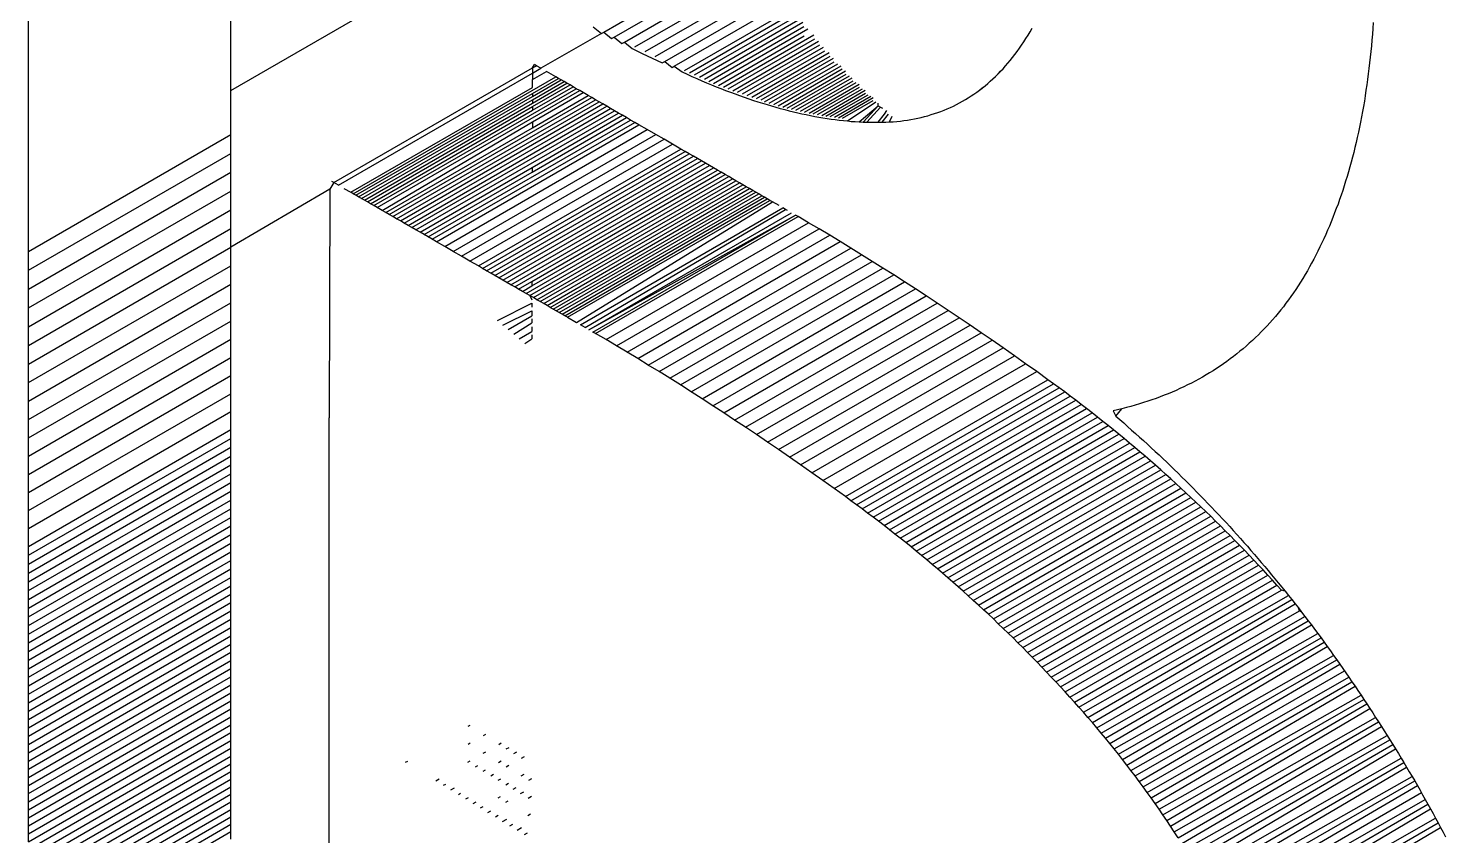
# Model space of a CAD drawing. Header units: millimetres. Extents: x 153 to 4750, y 92 to 3343.
# Drawn here: x 3977.22 to 3992.07, y 2421.81 to 2430.26 of the extents above; entities that cross this region are included whole.
import ezdxf

# ---------------------------------------------------------------- set-up
doc = ezdxf.new("R2010")
doc.units = ezdxf.units.MM

msp = doc.modelspace()

# ---------------------------------------------------------------- linework, layer by layer
for p, q in [((3979.346, 2429.612), (3979.346, 2431.719)), ((3983.25, 2430.223), (3984.775, 2431.104)), ((3979.346, 2429.612), (3981.751, 2431)), ((3983.358, 2430.17), (3984.749, 2430.973)), ((3983.466, 2430.118), (3984.848, 2430.916)), ((3983.575, 2430.068), (3984.947, 2430.859)), ((3983.683, 2430.018), (3984.982, 2430.768)), ((3983.789, 2429.968), (3984.996, 2430.665)), ((3983.889, 2429.916), (3985.129, 2430.632)), ((3977.225, 2427.926), (3977.225, 2430.494)), ((3983.989, 2429.865), (3985.147, 2430.534)), ((3984.095, 2429.819), (3985.218, 2430.467)), ((3984.147, 2429.796), (3985.264, 2430.441)), ((3984.201, 2429.774), (3985.274, 2430.394)), ((3984.253, 2429.752), (3985.284, 2430.347)), ((3984.306, 2429.731), (3985.335, 2430.326)), ((3991.308, 2430.322), (3991.303, 2430.261)), ((3983.225, 2430.209), (3982.592, 2429.845)), ((3983.141, 2430.277), (3983.225, 2430.209)), ((3983.225, 2430.209), (3983.25, 2430.223)), ((3983.25, 2430.223), (3983.333, 2430.155)), ((3983.333, 2430.155), (3983.358, 2430.17)), ((3983.358, 2430.17), (3983.44, 2430.103)), ((3984.349, 2429.706), (3985.345, 2430.28)), ((3984.401, 2429.685), (3985.388, 2430.256)), ((3984.451, 2429.665), (3985.349, 2430.184)), ((3984.503, 2429.647), (3985.451, 2430.194)), ((3984.553, 2429.628), (3985.459, 2430.151)), ((3987.649, 2430.12), (3987.671, 2430.155)), ((3987.671, 2430.155), (3987.693, 2430.19)), ((3987.693, 2430.19), (3987.715, 2430.227)), ((3987.715, 2430.227), (3987.736, 2430.265)), ((3991.299, 2430.2), (3991.294, 2430.139)), ((3991.303, 2430.261), (3991.299, 2430.2)), ((3983.44, 2430.103), (3983.466, 2430.118)), ((3983.466, 2430.118), (3983.546, 2430.051)), ((3983.546, 2430.051), (3983.652, 2430)), ((3983.652, 2430), (3983.758, 2429.95)), ((3984.603, 2429.609), (3985.5, 2430.128)), ((3984.652, 2429.592), (3985.514, 2430.089)), ((3984.703, 2429.575), (3985.553, 2430.066)), ((3984.752, 2429.558), (3985.566, 2430.028)), ((3984.801, 2429.542), (3985.609, 2430.009)), ((3987.556, 2429.988), (3987.58, 2430.02)), ((3987.58, 2430.02), (3987.603, 2430.053)), ((3987.603, 2430.053), (3987.626, 2430.086)), ((3987.626, 2430.086), (3987.649, 2430.12)), ((3991.283, 2430.019), (3991.277, 2429.96)), ((3991.288, 2430.079), (3991.283, 2430.019)), ((3991.294, 2430.139), (3991.288, 2430.079)), ((3980.425, 2428.646), (3982.505, 2429.847)), ((3982.505, 2429.847), (3982.524, 2429.884)), ((3982.505, 2429.847), (3982.546, 2429.871)), ((3982.505, 2429.847), (3982.505, 2429.794)), ((3982.546, 2429.871), (3982.524, 2429.884)), ((3982.592, 2429.845), (3982.546, 2429.871)), ((3983.758, 2429.95), (3983.863, 2429.901)), ((3983.863, 2429.901), (3983.889, 2429.916)), ((3983.889, 2429.916), (3983.967, 2429.852)), ((3983.967, 2429.852), (3983.989, 2429.865)), ((3983.989, 2429.865), (3984.071, 2429.805)), ((3984.85, 2429.527), (3985.62, 2429.971)), ((3984.899, 2429.512), (3985.657, 2429.95)), ((3984.935, 2429.491), (3985.664, 2429.912)), ((3984.983, 2429.477), (3985.7, 2429.891)), ((3985.03, 2429.463), (3985.736, 2429.87)), ((3987.431, 2429.839), (3987.457, 2429.868)), ((3987.457, 2429.868), (3987.482, 2429.897)), ((3987.482, 2429.897), (3987.507, 2429.927)), ((3987.507, 2429.927), (3987.532, 2429.957)), ((3987.532, 2429.957), (3987.556, 2429.988)), ((3991.27, 2429.901), (3991.263, 2429.843)), ((3991.277, 2429.96), (3991.27, 2429.901)), ((3980.471, 2428.62), (3982.505, 2429.794)), ((3980.627, 2428.53), (3982.749, 2429.754)), ((3982.504, 2429.581), (3982.776, 2429.738)), ((3982.504, 2429.644), (3982.505, 2429.726)), ((3982.504, 2429.548), (3982.805, 2429.722)), ((3982.504, 2429.514), (3982.834, 2429.705)), ((3982.505, 2429.794), (3982.592, 2429.845)), ((3982.505, 2429.726), (3982.651, 2429.811)), ((3982.505, 2429.794), (3982.505, 2429.726)), ((3982.749, 2429.754), (3982.651, 2429.811)), ((3982.776, 2429.738), (3982.749, 2429.754)), ((3982.805, 2429.722), (3982.776, 2429.738)), ((3982.834, 2429.705), (3982.805, 2429.722)), ((3982.865, 2429.687), (3982.834, 2429.705)), ((3984.071, 2429.805), (3984.122, 2429.782)), ((3984.122, 2429.782), (3984.174, 2429.759)), ((3984.174, 2429.759), (3984.225, 2429.736)), ((3984.225, 2429.736), (3984.276, 2429.714)), ((3984.276, 2429.714), (3984.327, 2429.693)), ((3985.077, 2429.45), (3985.748, 2429.838)), ((3985.124, 2429.438), (3985.783, 2429.818)), ((3985.17, 2429.426), (3985.788, 2429.782)), ((3985.217, 2429.415), (3985.824, 2429.765)), ((3985.263, 2429.404), (3985.853, 2429.744)), ((3985.309, 2429.394), (3985.863, 2429.713)), ((3987.271, 2429.684), (3987.298, 2429.708)), ((3987.298, 2429.708), (3987.326, 2429.733)), ((3987.326, 2429.733), (3987.352, 2429.759)), ((3987.352, 2429.759), (3987.379, 2429.785)), ((3987.379, 2429.785), (3987.431, 2429.839)), ((3987.379, 2429.785), (3987.405, 2429.812)), ((3987.405, 2429.812), (3987.431, 2429.839)), ((3991.249, 2429.727), (3991.241, 2429.67)), ((3991.256, 2429.785), (3991.249, 2429.727)), ((3991.263, 2429.843), (3991.256, 2429.785)), ((3979.346, 2429.151), (3979.346, 2429.612)), ((3980.601, 2428.545), (3982.504, 2429.644)), ((3980.655, 2428.514), (3982.504, 2429.581)), ((3980.842, 2428.406), (3982.963, 2429.63)), ((3980.877, 2428.386), (3982.998, 2429.61)), ((3982.503, 2429.404), (3982.93, 2429.65)), ((3982.503, 2429.284), (3983.033, 2429.59)), ((3982.503, 2429.221), (3983.088, 2429.558)), ((3982.504, 2429.479), (3982.865, 2429.687)), ((3982.504, 2429.442), (3982.897, 2429.669)), ((3982.504, 2429.581), (3982.504, 2429.548)), ((3982.897, 2429.669), (3982.865, 2429.687)), ((3982.93, 2429.65), (3982.897, 2429.669)), ((3982.963, 2429.63), (3982.93, 2429.65)), ((3982.998, 2429.61), (3982.963, 2429.63)), ((3983.033, 2429.59), (3982.998, 2429.61)), ((3983.088, 2429.558), (3983.033, 2429.59)), ((3983.125, 2429.537), (3983.088, 2429.558)), ((3984.327, 2429.693), (3984.377, 2429.672)), ((3984.377, 2429.672), (3984.427, 2429.651)), ((3984.427, 2429.651), (3984.477, 2429.632)), ((3984.477, 2429.632), (3984.526, 2429.612)), ((3984.526, 2429.612), (3984.576, 2429.594)), ((3984.576, 2429.594), (3984.625, 2429.575)), ((3984.625, 2429.575), (3984.673, 2429.558)), ((3984.673, 2429.558), (3984.722, 2429.541)), ((3985.354, 2429.384), (3985.894, 2429.695)), ((3985.4, 2429.375), (3985.925, 2429.678)), ((3985.444, 2429.366), (3985.93, 2429.646)), ((3985.489, 2429.358), (3985.959, 2429.629)), ((3985.533, 2429.35), (3985.988, 2429.613)), ((3985.577, 2429.343), (3985.992, 2429.583)), ((3985.621, 2429.337), (3986.02, 2429.567)), ((3985.665, 2429.331), (3986.046, 2429.551)), ((3987.067, 2429.534), (3987.097, 2429.554)), ((3987.097, 2429.554), (3987.127, 2429.574)), ((3987.127, 2429.574), (3987.157, 2429.594)), ((3987.157, 2429.594), (3987.186, 2429.616)), ((3987.186, 2429.616), (3987.243, 2429.66)), ((3987.186, 2429.616), (3987.214, 2429.638)), ((3987.214, 2429.638), (3987.243, 2429.66)), ((3987.243, 2429.66), (3987.271, 2429.684)), ((3991.224, 2429.556), (3991.215, 2429.5)), ((3991.232, 2429.613), (3991.224, 2429.556)), ((3991.241, 2429.67), (3991.232, 2429.613)), ((3980.683, 2428.497), (3982.504, 2429.548)), ((3980.713, 2428.48), (3982.504, 2429.514)), ((3980.744, 2428.462), (3982.504, 2429.479)), ((3980.776, 2428.444), (3982.504, 2429.442)), ((3980.808, 2428.425), (3982.503, 2429.404)), ((3981.004, 2428.312), (3983.125, 2429.537)), ((3981.042, 2428.29), (3983.164, 2429.515)), ((3981.081, 2428.268), (3983.202, 2429.492)), ((3981.121, 2428.245), (3983.242, 2429.47)), ((3981.161, 2428.222), (3983.282, 2429.446)), ((3981.201, 2428.198), (3983.322, 2429.423)), ((3982.504, 2429.442), (3982.503, 2429.404)), ((3982.504, 2429.514), (3982.504, 2429.479)), ((3983.164, 2429.515), (3983.125, 2429.537)), ((3983.202, 2429.492), (3983.164, 2429.515)), ((3983.242, 2429.47), (3983.202, 2429.492)), ((3983.282, 2429.446), (3983.242, 2429.47)), ((3983.322, 2429.423), (3983.282, 2429.446)), ((3983.364, 2429.399), (3983.322, 2429.423)), ((3984.722, 2429.541), (3984.77, 2429.524)), ((3984.77, 2429.524), (3984.818, 2429.508)), ((3984.818, 2429.508), (3984.865, 2429.493)), ((3984.865, 2429.493), (3984.913, 2429.478)), ((3984.913, 2429.478), (3984.96, 2429.463)), ((3984.96, 2429.463), (3985.006, 2429.449)), ((3985.006, 2429.449), (3985.053, 2429.436)), ((3985.053, 2429.436), (3985.099, 2429.423)), ((3985.099, 2429.423), (3985.145, 2429.411)), ((3985.145, 2429.411), (3985.191, 2429.399)), ((3985.708, 2429.326), (3986.073, 2429.536)), ((3985.751, 2429.321), (3986.073, 2429.507)), ((3985.801, 2429.292), (3986.099, 2429.492)), ((3985.924, 2429.283), (3986.125, 2429.452)), ((3985.965, 2429.281), (3986.125, 2429.452)), ((3986.005, 2429.279), (3986.147, 2429.438)), ((3986.125, 2429.452), (3986.123, 2429.478)), ((3986.125, 2429.452), (3986.147, 2429.438)), ((3986.147, 2429.438), (3986.17, 2429.425)), ((3986.781, 2429.392), (3986.814, 2429.405)), ((3986.814, 2429.405), (3986.847, 2429.419)), ((3986.847, 2429.419), (3986.88, 2429.433)), ((3986.88, 2429.433), (3986.912, 2429.448)), ((3986.912, 2429.448), (3986.944, 2429.464)), ((3986.944, 2429.464), (3986.975, 2429.481)), ((3986.975, 2429.481), (3987.006, 2429.498)), ((3987.006, 2429.498), (3987.037, 2429.516)), ((3987.037, 2429.516), (3987.067, 2429.534)), ((3991.205, 2429.445), (3991.195, 2429.39)), ((3991.215, 2429.5), (3991.205, 2429.445)), ((3980.93, 2428.355), (3982.503, 2429.284)), ((3981.242, 2428.175), (3983.364, 2429.399)), ((3981.284, 2428.151), (3983.405, 2429.375)), ((3981.411, 2428.077), (3983.532, 2429.302)), ((3981.454, 2428.052), (3983.576, 2429.277)), ((3982.501, 2428.756), (3983.49, 2429.327)), ((3982.502, 2428.805), (3983.447, 2429.351)), ((3982.503, 2429.284), (3982.503, 2429.221)), ((3983.405, 2429.375), (3983.364, 2429.399)), ((3983.447, 2429.351), (3983.405, 2429.375)), ((3983.49, 2429.327), (3983.447, 2429.351)), ((3983.532, 2429.302), (3983.49, 2429.327)), ((3983.576, 2429.277), (3983.532, 2429.302)), ((3983.619, 2429.252), (3983.576, 2429.277)), ((3985.191, 2429.399), (3985.236, 2429.388)), ((3985.236, 2429.388), (3985.281, 2429.377)), ((3985.281, 2429.377), (3985.326, 2429.367)), ((3985.326, 2429.367), (3985.37, 2429.358)), ((3985.37, 2429.358), (3985.415, 2429.349)), ((3985.415, 2429.349), (3985.459, 2429.34)), ((3985.459, 2429.34), (3985.502, 2429.332)), ((3985.502, 2429.332), (3985.546, 2429.325)), ((3985.546, 2429.325), (3985.589, 2429.318)), ((3985.589, 2429.318), (3985.632, 2429.312)), ((3985.632, 2429.312), (3985.674, 2429.306)), ((3985.674, 2429.306), (3985.717, 2429.301)), ((3985.717, 2429.301), (3985.759, 2429.296)), ((3985.759, 2429.296), (3985.801, 2429.292)), ((3985.801, 2429.292), (3985.842, 2429.288)), ((3985.842, 2429.288), (3985.883, 2429.285)), ((3985.883, 2429.285), (3985.924, 2429.283)), ((3985.924, 2429.283), (3985.965, 2429.281)), ((3985.965, 2429.281), (3986.005, 2429.279)), ((3986.005, 2429.279), (3986.045, 2429.278)), ((3986.045, 2429.278), (3986.085, 2429.278)), ((3986.085, 2429.278), (3986.125, 2429.278)), ((3986.125, 2429.278), (3986.19, 2429.362)), ((3986.125, 2429.278), (3986.164, 2429.279)), ((3986.164, 2429.279), (3986.232, 2429.363)), ((3986.164, 2429.279), (3986.203, 2429.28)), ((3986.19, 2429.362), (3986.213, 2429.4)), ((3986.203, 2429.28), (3986.242, 2429.282)), ((3986.242, 2429.282), (3986.271, 2429.341)), ((3986.242, 2429.282), (3986.28, 2429.284)), ((3986.28, 2429.284), (3986.318, 2429.288)), ((3986.318, 2429.288), (3986.356, 2429.291)), ((3986.356, 2429.291), (3986.393, 2429.296)), ((3986.393, 2429.296), (3986.43, 2429.301)), ((3986.43, 2429.301), (3986.467, 2429.307)), ((3986.467, 2429.307), (3986.503, 2429.314)), ((3986.503, 2429.314), (3986.539, 2429.321)), ((3986.539, 2429.321), (3986.575, 2429.329)), ((3986.575, 2429.329), (3986.61, 2429.338)), ((3986.61, 2429.338), (3986.645, 2429.347)), ((3986.645, 2429.347), (3986.68, 2429.358)), ((3986.68, 2429.358), (3986.714, 2429.369)), ((3986.714, 2429.369), (3986.748, 2429.38)), ((3986.748, 2429.38), (3986.781, 2429.392)), ((3991.175, 2429.281), (3991.164, 2429.227)), ((3991.185, 2429.335), (3991.175, 2429.281)), ((3991.195, 2429.39), (3991.185, 2429.335)), ((3977.225, 2427.926), (3979.346, 2429.151)), ((3979.346, 2428.952), (3979.346, 2429.151)), ((3980.967, 2428.334), (3982.503, 2429.221)), ((3981.498, 2428.027), (3983.619, 2429.252)), ((3981.585, 2427.977), (3983.706, 2429.201)), ((3981.673, 2427.926), (3983.794, 2429.151)), ((3983.706, 2429.201), (3983.619, 2429.252)), ((3983.794, 2429.151), (3983.706, 2429.201)), ((3983.882, 2429.1), (3983.794, 2429.151)), ((3991.141, 2429.12), (3991.129, 2429.067)), ((3991.153, 2429.173), (3991.141, 2429.12)), ((3991.164, 2429.227), (3991.153, 2429.173)), ((3981.761, 2427.875), (3983.882, 2429.1)), ((3981.849, 2427.824), (3983.971, 2429.049)), ((3981.937, 2427.773), (3984.058, 2428.998)), ((3981.981, 2427.748), (3984.102, 2428.973)), ((3983.971, 2429.049), (3983.882, 2429.1)), ((3984.058, 2428.998), (3983.971, 2429.049)), ((3984.102, 2428.973), (3984.058, 2428.998)), ((3984.145, 2428.948), (3984.102, 2428.973)), ((3991.104, 2428.963), (3991.091, 2428.912)), ((3991.116, 2429.015), (3991.104, 2428.963)), ((3991.129, 2429.067), (3991.116, 2429.015)), ((3977.225, 2427.728), (3979.346, 2428.952)), ((3979.346, 2428.755), (3979.346, 2428.952)), ((3982.024, 2427.723), (3984.145, 2428.948)), ((3982.067, 2427.698), (3984.189, 2428.923)), ((3982.11, 2427.674), (3984.231, 2428.898)), ((3982.153, 2427.649), (3984.274, 2428.874)), ((3982.195, 2427.625), (3984.316, 2428.849)), ((3982.236, 2427.601), (3984.358, 2428.825)), ((3984.189, 2428.923), (3984.145, 2428.948)), ((3984.231, 2428.898), (3984.189, 2428.923)), ((3984.274, 2428.874), (3984.231, 2428.898)), ((3984.316, 2428.849), (3984.274, 2428.874)), ((3984.358, 2428.825), (3984.316, 2428.849)), ((3984.399, 2428.801), (3984.358, 2428.825)), ((3991.063, 2428.811), (3991.049, 2428.76)), ((3991.077, 2428.861), (3991.063, 2428.811)), ((3991.091, 2428.912), (3991.077, 2428.861)), ((3977.225, 2427.53), (3979.346, 2428.755)), ((3979.346, 2428.558), (3979.346, 2428.755)), ((3980.425, 2428.646), (3980.403, 2428.659)), ((3981.326, 2428.126), (3982.502, 2428.805)), ((3981.368, 2428.102), (3982.501, 2428.756)), ((3982.278, 2427.577), (3984.399, 2428.801)), ((3982.318, 2427.553), (3984.44, 2428.778)), ((3982.437, 2427.485), (3984.559, 2428.709)), ((3982.476, 2427.462), (3984.597, 2428.687)), ((3982.498, 2427.61), (3984.48, 2428.755)), ((3982.498, 2427.565), (3984.52, 2428.732)), ((3982.502, 2428.805), (3982.501, 2428.756)), ((3982.513, 2427.441), (3984.635, 2428.666)), ((3984.44, 2428.778), (3984.399, 2428.801)), ((3984.48, 2428.755), (3984.44, 2428.778)), ((3984.52, 2428.732), (3984.48, 2428.755)), ((3984.559, 2428.709), (3984.52, 2428.732)), ((3984.597, 2428.687), (3984.559, 2428.709)), ((3984.635, 2428.666), (3984.597, 2428.687)), ((3984.671, 2428.644), (3984.635, 2428.666)), ((3991.019, 2428.661), (3991.004, 2428.612)), ((3991.034, 2428.711), (3991.019, 2428.661)), ((3991.049, 2428.76), (3991.034, 2428.711)), ((3977.225, 2427.333), (3979.346, 2428.558)), ((3980.383, 2428.578), (3979.346, 2427.97)), ((3979.346, 2428.361), (3979.346, 2428.558)), ((3980.383, 2428.578), (3980.376, 2426.183)), ((3980.425, 2428.646), (3980.383, 2428.578)), ((3980.471, 2428.62), (3980.425, 2428.646)), ((3980.53, 2428.586), (3980.601, 2428.545)), ((3980.627, 2428.53), (3980.601, 2428.545)), ((3980.655, 2428.514), (3980.627, 2428.53)), ((3980.683, 2428.497), (3980.655, 2428.514)), ((3982.55, 2427.419), (3984.671, 2428.644)), ((3982.586, 2427.399), (3984.708, 2428.623)), ((3982.621, 2427.378), (3984.743, 2428.603)), ((3982.656, 2427.358), (3984.777, 2428.583)), ((3982.689, 2427.339), (3984.811, 2428.564)), ((3982.722, 2427.32), (3984.843, 2428.545)), ((3982.753, 2427.302), (3984.875, 2428.527)), ((3984.708, 2428.623), (3984.671, 2428.644)), ((3984.743, 2428.603), (3984.708, 2428.623)), ((3984.777, 2428.583), (3984.743, 2428.603)), ((3984.811, 2428.564), (3984.777, 2428.583)), ((3984.843, 2428.545), (3984.811, 2428.564)), ((3984.875, 2428.527), (3984.843, 2428.545)), ((3984.905, 2428.509), (3984.875, 2428.527)), ((3990.972, 2428.516), (3990.955, 2428.468)), ((3990.988, 2428.564), (3990.972, 2428.516)), ((3991.004, 2428.612), (3990.988, 2428.564)), ((3980.713, 2428.48), (3980.683, 2428.497)), ((3980.744, 2428.462), (3980.713, 2428.48)), ((3980.776, 2428.444), (3980.744, 2428.462)), ((3980.808, 2428.425), (3980.776, 2428.444)), ((3980.842, 2428.406), (3980.808, 2428.425)), ((3980.877, 2428.386), (3980.842, 2428.406)), ((3980.93, 2428.355), (3980.877, 2428.386)), ((3982.784, 2427.285), (3984.905, 2428.509)), ((3982.813, 2427.268), (3984.935, 2428.492)), ((3982.842, 2427.251), (3984.963, 2428.476)), ((3982.869, 2427.236), (3984.99, 2428.46)), ((3982.965, 2427.18), (3985.016, 2428.445)), ((3983.005, 2427.157), (3985.126, 2428.382)), ((3983.054, 2427.128), (3985.153, 2428.366)), ((3984.935, 2428.492), (3984.905, 2428.509)), ((3984.963, 2428.476), (3984.935, 2428.492)), ((3984.99, 2428.46), (3984.963, 2428.476)), ((3985.016, 2428.445), (3984.99, 2428.46)), ((3985.086, 2428.405), (3985.016, 2428.445)), ((3985.153, 2428.366), (3985.126, 2428.382)), ((3985.176, 2428.353), (3985.153, 2428.366)), ((3990.921, 2428.374), (3990.904, 2428.328)), ((3990.939, 2428.421), (3990.921, 2428.374)), ((3990.955, 2428.468), (3990.939, 2428.421)), ((3977.225, 2427.136), (3979.346, 2428.361)), ((3979.346, 2428.165), (3979.346, 2428.361)), ((3980.967, 2428.334), (3980.93, 2428.355)), ((3981.004, 2428.312), (3980.967, 2428.334)), ((3981.042, 2428.29), (3981.004, 2428.312)), ((3981.081, 2428.268), (3981.042, 2428.29)), ((3981.121, 2428.245), (3981.081, 2428.268)), ((3981.161, 2428.222), (3981.121, 2428.245)), ((3981.201, 2428.198), (3981.161, 2428.222)), ((3983.094, 2427.105), (3985.215, 2428.33)), ((3983.094, 2427.105), (3985.258, 2428.306)), ((3983.137, 2427.081), (3985.258, 2428.306)), ((3983.164, 2427.065), (3985.285, 2428.29)), ((3983.274, 2427.001), (3985.395, 2428.226)), ((3985.285, 2428.29), (3985.258, 2428.306)), ((3985.395, 2428.226), (3985.285, 2428.29)), ((3985.505, 2428.161), (3985.395, 2428.226)), ((3990.867, 2428.236), (3990.849, 2428.191)), ((3990.886, 2428.282), (3990.867, 2428.236)), ((3990.904, 2428.328), (3990.886, 2428.282)), ((3977.225, 2426.94), (3979.346, 2428.165)), ((3979.346, 2427.97), (3979.346, 2428.165)), ((3981.242, 2428.175), (3981.201, 2428.198)), ((3981.284, 2428.151), (3981.242, 2428.175)), ((3981.326, 2428.126), (3981.284, 2428.151)), ((3981.368, 2428.102), (3981.326, 2428.126)), ((3981.411, 2428.077), (3981.368, 2428.102)), ((3981.454, 2428.052), (3981.411, 2428.077)), ((3983.384, 2426.936), (3985.505, 2428.161)), ((3983.495, 2426.87), (3985.616, 2428.095)), ((3985.616, 2428.095), (3985.505, 2428.161)), ((3985.727, 2428.028), (3985.616, 2428.095)), ((3990.81, 2428.102), (3990.79, 2428.058)), ((3990.83, 2428.147), (3990.81, 2428.102)), ((3990.849, 2428.191), (3990.83, 2428.147)), ((3977.225, 2426.745), (3979.346, 2427.97)), ((3977.225, 2427.728), (3977.225, 2427.926)), ((3979.346, 2427.775), (3979.346, 2427.97)), ((3981.498, 2428.027), (3981.454, 2428.052)), ((3981.585, 2427.977), (3981.498, 2428.027)), ((3981.673, 2427.926), (3981.585, 2427.977)), ((3981.761, 2427.875), (3981.673, 2427.926)), ((3983.606, 2426.803), (3985.727, 2428.028)), ((3983.717, 2426.735), (3985.838, 2427.96)), ((3985.838, 2427.96), (3985.727, 2428.028)), ((3985.95, 2427.891), (3985.838, 2427.96)), ((3990.729, 2427.929), (3990.707, 2427.887)), ((3990.749, 2427.972), (3990.729, 2427.929)), ((3990.77, 2428.015), (3990.749, 2427.972)), ((3990.79, 2428.058), (3990.77, 2428.015)), ((3977.225, 2426.551), (3979.346, 2427.775)), ((3979.346, 2427.581), (3979.346, 2427.775)), ((3981.849, 2427.824), (3981.761, 2427.875)), ((3981.937, 2427.773), (3981.849, 2427.824)), ((3981.981, 2427.748), (3981.937, 2427.773)), ((3983.829, 2426.666), (3985.95, 2427.891)), ((3983.941, 2426.597), (3986.062, 2427.821)), ((3986.062, 2427.821), (3985.95, 2427.891)), ((3986.174, 2427.751), (3986.062, 2427.821)), ((3990.663, 2427.804), (3990.641, 2427.763)), ((3990.685, 2427.845), (3990.663, 2427.804)), ((3990.707, 2427.887), (3990.685, 2427.845)), ((3977.225, 2427.53), (3977.225, 2427.728)), ((3982.024, 2427.723), (3981.981, 2427.748)), ((3982.067, 2427.698), (3982.024, 2427.723)), ((3982.11, 2427.674), (3982.067, 2427.698)), ((3982.153, 2427.649), (3982.11, 2427.674)), ((3982.195, 2427.625), (3982.153, 2427.649)), ((3982.236, 2427.601), (3982.195, 2427.625)), ((3984.053, 2426.526), (3986.174, 2427.751)), ((3984.166, 2426.455), (3986.287, 2427.679)), ((3986.287, 2427.679), (3986.174, 2427.751)), ((3986.4, 2427.607), (3986.287, 2427.679)), ((3990.571, 2427.643), (3990.547, 2427.604)), ((3990.595, 2427.683), (3990.571, 2427.643)), ((3990.618, 2427.723), (3990.595, 2427.683)), ((3990.641, 2427.763), (3990.618, 2427.723)), ((3977.225, 2426.357), (3979.346, 2427.581)), ((3977.225, 2427.333), (3977.225, 2427.53)), ((3979.346, 2427.388), (3979.346, 2427.581)), ((3982.278, 2427.577), (3982.236, 2427.601)), ((3982.318, 2427.553), (3982.278, 2427.577)), ((3982.359, 2427.53), (3982.318, 2427.553)), ((3982.359, 2427.53), (3982.498, 2427.61)), ((3982.398, 2427.507), (3982.359, 2427.53)), ((3982.398, 2427.507), (3982.498, 2427.565)), ((3982.437, 2427.485), (3982.398, 2427.507)), ((3982.476, 2427.462), (3982.437, 2427.485)), ((3982.498, 2427.61), (3982.498, 2427.565)), ((3984.279, 2426.382), (3986.4, 2427.607)), ((3984.392, 2426.309), (3986.513, 2427.534)), ((3986.513, 2427.534), (3986.4, 2427.607)), ((3986.627, 2427.459), (3986.513, 2427.534)), ((3990.472, 2427.491), (3990.446, 2427.454)), ((3990.498, 2427.528), (3990.472, 2427.491)), ((3990.522, 2427.566), (3990.498, 2427.528)), ((3990.547, 2427.604), (3990.522, 2427.566)), ((3977.225, 2426.164), (3979.346, 2427.388)), ((3977.225, 2427.136), (3977.225, 2427.333)), ((3979.346, 2427.196), (3979.346, 2427.388)), ((3982.137, 2427.2), (3982.497, 2427.382)), ((3982.513, 2427.441), (3982.476, 2427.462)), ((3982.476, 2427.462), (3982.497, 2427.418)), ((3982.497, 2427.382), (3982.497, 2427.343)), ((3982.55, 2427.419), (3982.513, 2427.441)), ((3982.586, 2427.399), (3982.55, 2427.419)), ((3982.621, 2427.378), (3982.586, 2427.399)), ((3982.656, 2427.358), (3982.621, 2427.378)), ((3982.689, 2427.339), (3982.656, 2427.358)), ((3982.722, 2427.32), (3982.689, 2427.339)), ((3984.506, 2426.235), (3986.627, 2427.459)), ((3984.62, 2426.159), (3986.741, 2427.384)), ((3986.741, 2427.384), (3986.627, 2427.459)), ((3986.856, 2427.308), (3986.741, 2427.384)), ((3990.367, 2427.346), (3990.339, 2427.312)), ((3990.394, 2427.382), (3990.367, 2427.346)), ((3990.42, 2427.418), (3990.394, 2427.382)), ((3990.446, 2427.454), (3990.42, 2427.418)), ((3977.225, 2425.971), (3979.346, 2427.196)), ((3979.346, 2427.005), (3979.346, 2427.196)), ((3982.193, 2427.153), (3982.497, 2427.302)), ((3982.25, 2427.106), (3982.497, 2427.249)), ((3982.308, 2427.057), (3982.497, 2427.177)), ((3982.497, 2427.302), (3982.497, 2427.249)), ((3982.497, 2427.219), (3982.497, 2427.177)), ((3982.753, 2427.302), (3982.722, 2427.32)), ((3982.784, 2427.285), (3982.753, 2427.302)), ((3982.813, 2427.268), (3982.784, 2427.285)), ((3982.842, 2427.251), (3982.813, 2427.268)), ((3982.869, 2427.236), (3982.842, 2427.251)), ((3982.869, 2427.236), (3982.965, 2427.18)), ((3984.734, 2426.083), (3986.856, 2427.308)), ((3984.849, 2426.006), (3986.971, 2427.231)), ((3986.971, 2427.231), (3986.856, 2427.308)), ((3987.086, 2427.153), (3986.971, 2427.231)), ((3990.225, 2427.178), (3990.196, 2427.145)), ((3990.254, 2427.21), (3990.225, 2427.178)), ((3990.283, 2427.244), (3990.254, 2427.21)), ((3990.311, 2427.277), (3990.283, 2427.244)), ((3990.339, 2427.312), (3990.311, 2427.277)), ((3977.225, 2426.94), (3977.225, 2427.136)), ((3982.365, 2427.009), (3982.497, 2427.087)), ((3982.497, 2427.137), (3982.497, 2427.087)), ((3982.497, 2427.053), (3982.497, 2427.009)), ((3983.054, 2427.128), (3983.005, 2427.157)), ((3983.164, 2427.065), (3983.137, 2427.081)), ((3983.274, 2427.001), (3983.164, 2427.065)), ((3984.964, 2425.928), (3987.086, 2427.153)), ((3985.08, 2425.849), (3987.201, 2427.074)), ((3987.201, 2427.074), (3987.086, 2427.153)), ((3987.317, 2426.994), (3987.201, 2427.074)), ((3990.105, 2427.052), (3990.074, 2427.022)), ((3990.136, 2427.083), (3990.105, 2427.052)), ((3990.166, 2427.114), (3990.136, 2427.083)), ((3990.196, 2427.145), (3990.166, 2427.114)), ((3977.225, 2425.78), (3979.346, 2427.005)), ((3977.225, 2426.745), (3977.225, 2426.94)), ((3979.346, 2426.814), (3979.346, 2427.005)), ((3982.424, 2426.96), (3982.497, 2427.009)), ((3983.384, 2426.936), (3983.274, 2427.001)), ((3983.495, 2426.87), (3983.384, 2426.936)), ((3985.196, 2425.77), (3987.317, 2426.994)), ((3985.312, 2425.689), (3987.433, 2426.914)), ((3987.433, 2426.914), (3987.317, 2426.994)), ((3987.55, 2426.832), (3987.433, 2426.914)), ((3989.912, 2426.879), (3989.878, 2426.851)), ((3989.945, 2426.906), (3989.912, 2426.879)), ((3989.978, 2426.934), (3989.945, 2426.906)), ((3990.01, 2426.963), (3989.978, 2426.934)), ((3990.042, 2426.992), (3990.01, 2426.963)), ((3990.074, 2427.022), (3990.042, 2426.992)), ((3977.225, 2425.589), (3979.346, 2426.814)), ((3977.225, 2426.551), (3977.225, 2426.745)), ((3979.346, 2426.624), (3979.346, 2426.814)), ((3983.606, 2426.803), (3983.495, 2426.87)), ((3983.717, 2426.735), (3983.606, 2426.803)), ((3983.829, 2426.666), (3983.717, 2426.735)), ((3985.429, 2425.607), (3987.55, 2426.832)), ((3985.545, 2425.525), (3987.667, 2426.749)), ((3987.667, 2426.749), (3987.55, 2426.832)), ((3987.784, 2426.666), (3987.667, 2426.749)), ((3989.74, 2426.748), (3989.704, 2426.724)), ((3989.775, 2426.773), (3989.74, 2426.748)), ((3989.81, 2426.799), (3989.775, 2426.773)), ((3989.844, 2426.825), (3989.81, 2426.799)), ((3989.878, 2426.851), (3989.844, 2426.825)), ((3977.225, 2425.399), (3979.346, 2426.624)), ((3979.346, 2426.435), (3979.346, 2426.624)), ((3983.941, 2426.597), (3983.829, 2426.666)), ((3984.053, 2426.526), (3983.941, 2426.597)), ((3985.663, 2425.441), (3987.784, 2426.666)), ((3985.78, 2425.357), (3987.902, 2426.581)), ((3987.902, 2426.581), (3987.784, 2426.666)), ((3987.96, 2426.539), (3987.902, 2426.581)), ((3989.481, 2426.587), (3989.443, 2426.566)), ((3989.519, 2426.609), (3989.481, 2426.587)), ((3989.557, 2426.631), (3989.519, 2426.609)), ((3989.594, 2426.653), (3989.557, 2426.631)), ((3989.631, 2426.676), (3989.594, 2426.653)), ((3989.668, 2426.7), (3989.631, 2426.676)), ((3989.704, 2426.724), (3989.668, 2426.7)), ((3977.225, 2426.357), (3977.225, 2426.551)), ((3977.225, 2425.21), (3979.346, 2426.435)), ((3979.346, 2426.247), (3979.346, 2426.435)), ((3984.166, 2426.455), (3984.053, 2426.526)), ((3984.279, 2426.382), (3984.166, 2426.455)), ((3985.839, 2425.314), (3987.96, 2426.539)), ((3985.897, 2425.271), (3988.019, 2426.496)), ((3985.955, 2425.228), (3988.077, 2426.453)), ((3988.019, 2426.496), (3987.96, 2426.539)), ((3988.077, 2426.453), (3988.019, 2426.496)), ((3988.135, 2426.41), (3988.077, 2426.453)), ((3989.161, 2426.434), (3989.119, 2426.418)), ((3989.202, 2426.452), (3989.161, 2426.434)), ((3989.243, 2426.47), (3989.202, 2426.452)), ((3989.284, 2426.488), (3989.243, 2426.47)), ((3989.324, 2426.507), (3989.284, 2426.488)), ((3989.364, 2426.526), (3989.324, 2426.507)), ((3989.404, 2426.546), (3989.364, 2426.526)), ((3989.443, 2426.566), (3989.404, 2426.546)), ((3977.225, 2426.164), (3977.225, 2426.357)), ((3984.392, 2426.309), (3984.279, 2426.382)), ((3984.506, 2426.235), (3984.392, 2426.309)), ((3986.013, 2425.185), (3988.135, 2426.41)), ((3986.071, 2425.142), (3988.192, 2426.366)), ((3986.128, 2425.098), (3988.25, 2426.323)), ((3988.192, 2426.366), (3988.135, 2426.41)), ((3988.25, 2426.323), (3988.192, 2426.366)), ((3988.307, 2426.279), (3988.25, 2426.323)), ((3988.723, 2426.289), (3988.677, 2426.278)), ((3988.769, 2426.302), (3988.723, 2426.289)), ((3988.814, 2426.314), (3988.769, 2426.302)), ((3988.859, 2426.327), (3988.814, 2426.314)), ((3988.903, 2426.341), (3988.859, 2426.327)), ((3988.947, 2426.355), (3988.903, 2426.341)), ((3988.991, 2426.37), (3988.947, 2426.355)), ((3989.034, 2426.385), (3988.991, 2426.37)), ((3989.077, 2426.401), (3989.034, 2426.385)), ((3989.119, 2426.418), (3989.077, 2426.401)), ((3977.225, 2425.022), (3979.346, 2426.247)), ((3977.225, 2425.971), (3977.225, 2426.164)), ((3979.346, 2426.06), (3979.346, 2426.247)), ((3980.376, 2419.214), (3980.376, 2426.183)), ((3984.62, 2426.159), (3984.506, 2426.235)), ((3984.734, 2426.083), (3984.62, 2426.159)), ((3986.185, 2425.054), (3988.307, 2426.279)), ((3986.242, 2425.01), (3988.364, 2426.234)), ((3986.299, 2424.965), (3988.42, 2426.19)), ((3986.355, 2424.92), (3988.477, 2426.145)), ((3988.364, 2426.234), (3988.307, 2426.279)), ((3988.42, 2426.19), (3988.364, 2426.234)), ((3988.477, 2426.145), (3988.42, 2426.19)), ((3988.533, 2426.1), (3988.477, 2426.145)), ((3988.631, 2426.266), (3988.584, 2426.256)), ((3988.584, 2426.256), (3988.611, 2426.2)), ((3988.611, 2426.2), (3988.677, 2426.278)), ((3988.611, 2426.2), (3988.653, 2426.164)), ((3988.677, 2426.278), (3988.631, 2426.266)), ((3988.653, 2426.164), (3988.695, 2426.128)), ((3977.225, 2424.835), (3979.346, 2426.06)), ((3979.346, 2425.967), (3979.346, 2426.06)), ((3984.849, 2426.006), (3984.734, 2426.083)), ((3984.964, 2425.928), (3984.849, 2426.006)), ((3986.412, 2424.875), (3988.533, 2426.1)), ((3986.468, 2424.83), (3988.589, 2426.055)), ((3986.523, 2424.785), (3988.645, 2426.01)), ((3988.589, 2426.055), (3988.533, 2426.1)), ((3988.645, 2426.01), (3988.589, 2426.055)), ((3988.7, 2425.964), (3988.645, 2426.01)), ((3988.695, 2426.128), (3988.736, 2426.091)), ((3988.736, 2426.091), (3988.778, 2426.054)), ((3988.778, 2426.054), (3988.819, 2426.017)), ((3988.819, 2426.017), (3988.861, 2425.98)), ((3977.225, 2425.78), (3977.225, 2425.971)), ((3977.225, 2424.742), (3979.346, 2425.967)), ((3977.225, 2424.649), (3979.346, 2425.874)), ((3979.346, 2425.874), (3979.346, 2425.967)), ((3979.346, 2425.781), (3979.346, 2425.874)), ((3985.08, 2425.849), (3984.964, 2425.928)), ((3985.196, 2425.77), (3985.08, 2425.849)), ((3986.579, 2424.739), (3988.7, 2425.964)), ((3986.634, 2424.693), (3988.755, 2425.918)), ((3986.689, 2424.647), (3988.81, 2425.872)), ((3988.755, 2425.918), (3988.7, 2425.964)), ((3988.81, 2425.872), (3988.755, 2425.918)), ((3988.865, 2425.825), (3988.81, 2425.872)), ((3988.861, 2425.98), (3988.902, 2425.943)), ((3988.902, 2425.943), (3988.943, 2425.906)), ((3988.943, 2425.906), (3988.983, 2425.868)), ((3988.983, 2425.868), (3989.024, 2425.831)), ((3977.225, 2424.556), (3979.346, 2425.781)), ((3977.225, 2425.589), (3977.225, 2425.78)), ((3979.346, 2425.689), (3979.346, 2425.781)), ((3985.312, 2425.689), (3985.196, 2425.77)), ((3986.744, 2424.601), (3988.865, 2425.825)), ((3986.798, 2424.554), (3988.92, 2425.779)), ((3986.853, 2424.507), (3988.974, 2425.732)), ((3988.92, 2425.779), (3988.865, 2425.825)), ((3988.974, 2425.732), (3988.92, 2425.779)), ((3989.028, 2425.685), (3988.974, 2425.732)), ((3989.024, 2425.831), (3989.065, 2425.793)), ((3989.065, 2425.793), (3989.105, 2425.755)), ((3989.105, 2425.755), (3989.145, 2425.716)), ((3989.145, 2425.716), (3989.185, 2425.678)), ((3977.225, 2424.464), (3979.346, 2425.689)), ((3977.225, 2424.372), (3979.346, 2425.596)), ((3977.225, 2425.399), (3977.225, 2425.589)), ((3979.346, 2425.596), (3979.346, 2425.689)), ((3979.346, 2425.505), (3979.346, 2425.596)), ((3985.429, 2425.607), (3985.312, 2425.689)), ((3985.545, 2425.525), (3985.429, 2425.607)), ((3986.907, 2424.46), (3989.028, 2425.685)), ((3986.96, 2424.413), (3989.082, 2425.637)), ((3987.014, 2424.365), (3989.135, 2425.59)), ((3989.082, 2425.637), (3989.028, 2425.685)), ((3989.135, 2425.59), (3989.082, 2425.637)), ((3989.188, 2425.542), (3989.135, 2425.59)), ((3989.185, 2425.678), (3989.225, 2425.64)), ((3989.225, 2425.64), (3989.265, 2425.601)), ((3989.265, 2425.601), (3989.304, 2425.562)), ((3989.304, 2425.562), (3989.344, 2425.523)), ((3977.225, 2424.28), (3979.346, 2425.505)), ((3977.225, 2424.188), (3979.346, 2425.413)), ((3977.225, 2425.21), (3977.225, 2425.399)), ((3979.346, 2425.413), (3979.346, 2425.505)), ((3979.346, 2425.321), (3979.346, 2425.413)), ((3985.663, 2425.441), (3985.545, 2425.525)), ((3985.78, 2425.357), (3985.663, 2425.441)), ((3987.067, 2424.317), (3989.188, 2425.542)), ((3987.12, 2424.269), (3989.241, 2425.494)), ((3987.173, 2424.221), (3989.294, 2425.446)), ((3987.226, 2424.172), (3989.347, 2425.397)), ((3989.241, 2425.494), (3989.188, 2425.542)), ((3989.294, 2425.446), (3989.241, 2425.494)), ((3989.347, 2425.397), (3989.294, 2425.446)), ((3989.344, 2425.523), (3989.383, 2425.484)), ((3989.399, 2425.348), (3989.347, 2425.397)), ((3989.383, 2425.484), (3989.422, 2425.445)), ((3989.422, 2425.445), (3989.461, 2425.405)), ((3989.461, 2425.405), (3989.5, 2425.366)), ((3977.225, 2424.097), (3979.346, 2425.321)), ((3979.346, 2425.23), (3979.346, 2425.321)), ((3985.839, 2425.314), (3985.78, 2425.357)), ((3985.897, 2425.271), (3985.839, 2425.314)), ((3985.955, 2425.228), (3985.897, 2425.271)), ((3987.278, 2424.124), (3989.399, 2425.348)), ((3987.33, 2424.075), (3989.451, 2425.299)), ((3987.382, 2424.025), (3989.503, 2425.25)), ((3989.451, 2425.299), (3989.399, 2425.348)), ((3989.503, 2425.25), (3989.451, 2425.299)), ((3989.5, 2425.366), (3989.539, 2425.326)), ((3989.555, 2425.2), (3989.503, 2425.25)), ((3989.539, 2425.326), (3989.577, 2425.286)), ((3989.577, 2425.286), (3989.615, 2425.246)), ((3989.615, 2425.246), (3989.654, 2425.205)), ((3977.225, 2424.006), (3979.346, 2425.23)), ((3977.225, 2425.022), (3977.225, 2425.21)), ((3977.225, 2423.915), (3979.346, 2425.139)), ((3979.346, 2425.139), (3979.346, 2425.23)), ((3979.346, 2425.049), (3979.346, 2425.139)), ((3986.013, 2425.185), (3985.955, 2425.228)), ((3986.071, 2425.142), (3986.013, 2425.185)), ((3986.128, 2425.098), (3986.071, 2425.142)), ((3986.185, 2425.054), (3986.128, 2425.098)), ((3987.433, 2423.976), (3989.555, 2425.2)), ((3987.485, 2423.926), (3989.606, 2425.151)), ((3987.536, 2423.876), (3989.657, 2425.101)), ((3989.606, 2425.151), (3989.555, 2425.2)), ((3989.657, 2425.101), (3989.606, 2425.151)), ((3989.654, 2425.205), (3989.692, 2425.165)), ((3989.708, 2425.05), (3989.657, 2425.101)), ((3989.692, 2425.165), (3989.729, 2425.124)), ((3989.729, 2425.124), (3989.767, 2425.084)), ((3977.225, 2423.824), (3979.346, 2425.049)), ((3977.225, 2424.835), (3977.225, 2425.022)), ((3977.225, 2423.734), (3979.346, 2424.959)), ((3979.346, 2424.959), (3979.346, 2425.049)), ((3979.346, 2424.869), (3979.346, 2424.959)), ((3986.242, 2425.01), (3986.185, 2425.054)), ((3986.299, 2424.965), (3986.242, 2425.01)), ((3986.355, 2424.92), (3986.299, 2424.965)), ((3987.587, 2423.826), (3989.708, 2425.05)), ((3987.637, 2423.775), (3989.759, 2425)), ((3987.688, 2423.725), (3989.809, 2424.949)), ((3989.759, 2425), (3989.708, 2425.05)), ((3989.809, 2424.949), (3989.759, 2425)), ((3989.767, 2425.084), (3989.805, 2425.043)), ((3989.805, 2425.043), (3989.842, 2425.002)), ((3989.859, 2424.898), (3989.809, 2424.949)), ((3989.842, 2425.002), (3989.879, 2424.96)), ((3989.879, 2424.96), (3989.917, 2424.919)), ((3977.225, 2423.644), (3979.346, 2424.869)), ((3977.225, 2424.742), (3977.225, 2424.835)), ((3979.346, 2424.779), (3979.346, 2424.869)), ((3986.412, 2424.875), (3986.355, 2424.92)), ((3986.468, 2424.83), (3986.412, 2424.875)), ((3986.523, 2424.785), (3986.468, 2424.83)), ((3987.738, 2423.674), (3989.859, 2424.898)), ((3987.788, 2423.622), (3989.909, 2424.847)), ((3989.909, 2424.847), (3989.859, 2424.898)), ((3989.959, 2424.796), (3989.909, 2424.847)), ((3989.917, 2424.919), (3989.953, 2424.877)), ((3989.953, 2424.877), (3989.99, 2424.836)), ((3989.99, 2424.836), (3990.027, 2424.794)), ((3977.225, 2423.554), (3979.346, 2424.779)), ((3977.225, 2424.649), (3977.225, 2424.742)), ((3977.225, 2423.465), (3979.346, 2424.689)), ((3979.346, 2424.689), (3979.346, 2424.779)), ((3979.346, 2424.6), (3979.346, 2424.689)), ((3986.579, 2424.739), (3986.523, 2424.785)), ((3986.634, 2424.693), (3986.579, 2424.739)), ((3986.689, 2424.647), (3986.634, 2424.693)), ((3987.837, 2423.571), (3989.959, 2424.796)), ((3987.887, 2423.519), (3990.008, 2424.744)), ((3987.936, 2423.467), (3990.057, 2424.692)), ((3990.008, 2424.744), (3989.959, 2424.796)), ((3990.057, 2424.692), (3990.008, 2424.744)), ((3990.027, 2424.794), (3990.063, 2424.752)), ((3990.106, 2424.64), (3990.057, 2424.692)), ((3990.063, 2424.752), (3990.1, 2424.709)), ((3990.1, 2424.709), (3990.136, 2424.667)), ((3990.136, 2424.667), (3990.172, 2424.625)), ((3977.225, 2424.556), (3977.225, 2424.649)), ((3977.225, 2423.376), (3979.346, 2424.6)), ((3977.225, 2424.464), (3977.225, 2424.556)), ((3977.225, 2423.287), (3979.346, 2424.511)), ((3979.346, 2424.511), (3979.346, 2424.6)), ((3979.346, 2424.423), (3979.346, 2424.511)), ((3986.744, 2424.601), (3986.689, 2424.647)), ((3986.798, 2424.554), (3986.744, 2424.601)), ((3986.853, 2424.507), (3986.798, 2424.554)), ((3986.907, 2424.46), (3986.853, 2424.507)), ((3987.985, 2423.415), (3990.106, 2424.64)), ((3988.034, 2423.363), (3990.155, 2424.588)), ((3988.082, 2423.31), (3990.203, 2424.535)), ((3990.155, 2424.588), (3990.106, 2424.64)), ((3990.203, 2424.535), (3990.155, 2424.588)), ((3990.172, 2424.625), (3990.208, 2424.582)), ((3990.252, 2424.482), (3990.203, 2424.535)), ((3990.208, 2424.582), (3990.243, 2424.539)), ((3990.243, 2424.539), (3990.279, 2424.496)), ((3977.225, 2424.372), (3977.225, 2424.464)), ((3977.225, 2423.198), (3979.346, 2424.423)), ((3977.225, 2424.28), (3977.225, 2424.372)), ((3979.346, 2424.335), (3979.346, 2424.423)), ((3986.96, 2424.413), (3986.907, 2424.46)), ((3987.014, 2424.365), (3986.96, 2424.413)), ((3987.067, 2424.317), (3987.014, 2424.365)), ((3988.13, 2423.257), (3990.252, 2424.482)), ((3988.178, 2423.204), (3990.3, 2424.429)), ((3988.226, 2423.151), (3990.347, 2424.376)), ((3990.3, 2424.429), (3990.252, 2424.482)), ((3990.279, 2424.496), (3990.314, 2424.453)), ((3990.347, 2424.376), (3990.3, 2424.429)), ((3990.314, 2424.453), (3990.35, 2424.409)), ((3990.385, 2424.366), (3990.347, 2424.376)), ((3990.35, 2424.409), (3990.385, 2424.366)), ((3990.385, 2424.366), (3990.42, 2424.322)), ((3977.225, 2423.11), (3979.346, 2424.335)), ((3977.225, 2424.188), (3977.225, 2424.28)), ((3977.225, 2423.022), (3979.346, 2424.247)), ((3979.346, 2424.247), (3979.346, 2424.335)), ((3979.346, 2424.159), (3979.346, 2424.247)), ((3987.12, 2424.269), (3987.067, 2424.317)), ((3987.173, 2424.221), (3987.12, 2424.269)), ((3987.226, 2424.172), (3987.173, 2424.221)), ((3988.273, 2423.097), (3990.42, 2424.322)), ((3988.32, 2423.043), (3990.455, 2424.278)), ((3988.367, 2422.989), (3990.489, 2424.234)), ((3990.42, 2424.322), (3990.455, 2424.278)), ((3990.455, 2424.278), (3990.489, 2424.234)), ((3990.489, 2424.234), (3990.524, 2424.19)), ((3977.225, 2424.097), (3977.225, 2424.188)), ((3977.225, 2422.934), (3979.346, 2424.159)), ((3977.225, 2424.006), (3977.225, 2424.097)), ((3977.225, 2422.847), (3979.346, 2424.072)), ((3979.346, 2424.072), (3979.346, 2424.159)), ((3979.346, 2423.985), (3979.346, 2424.072)), ((3987.278, 2424.124), (3987.226, 2424.172)), ((3987.33, 2424.075), (3987.278, 2424.124)), ((3987.382, 2424.025), (3987.33, 2424.075)), ((3988.414, 2422.935), (3990.535, 2424.159)), ((3988.459, 2422.88), (3990.592, 2424.101)), ((3990.524, 2424.19), (3990.558, 2424.146)), ((3990.535, 2424.159), (3990.524, 2424.19)), ((3990.558, 2424.146), (3990.535, 2424.159)), ((3990.558, 2424.146), (3990.592, 2424.101)), ((3990.592, 2424.101), (3990.626, 2424.057)), ((3977.225, 2423.915), (3977.225, 2424.006)), ((3977.225, 2422.76), (3979.346, 2423.985)), ((3977.225, 2423.824), (3977.225, 2423.915)), ((3979.346, 2423.898), (3979.346, 2423.985)), ((3987.433, 2423.976), (3987.382, 2424.025)), ((3987.485, 2423.926), (3987.433, 2423.976)), ((3987.536, 2423.876), (3987.485, 2423.926)), ((3988.505, 2422.825), (3990.626, 2424.057)), ((3988.55, 2422.77), (3990.66, 2424.012)), ((3988.595, 2422.714), (3990.727, 2423.922)), ((3990.626, 2424.057), (3990.66, 2424.012)), ((3990.66, 2424.012), (3990.694, 2423.967)), ((3990.694, 2423.967), (3990.727, 2423.922)), ((3990.727, 2423.922), (3990.761, 2423.877)), ((3977.225, 2422.673), (3979.346, 2423.898)), ((3977.225, 2423.734), (3977.225, 2423.824)), ((3977.225, 2422.587), (3979.346, 2423.812)), ((3979.346, 2423.812), (3979.346, 2423.898)), ((3979.346, 2423.726), (3979.346, 2423.812)), ((3987.587, 2423.826), (3987.536, 2423.876)), ((3987.637, 2423.775), (3987.587, 2423.826)), ((3987.688, 2423.725), (3987.637, 2423.775)), ((3988.64, 2422.658), (3990.761, 2423.877)), ((3988.684, 2422.602), (3990.794, 2423.831)), ((3988.728, 2422.545), (3990.827, 2423.786)), ((3990.761, 2423.877), (3990.794, 2423.831)), ((3990.794, 2423.831), (3990.827, 2423.786)), ((3990.827, 2423.786), (3990.86, 2423.74)), ((3977.225, 2423.644), (3977.225, 2423.734)), ((3977.225, 2422.501), (3979.346, 2423.726)), ((3977.225, 2423.554), (3977.225, 2423.644)), ((3977.225, 2422.415), (3979.346, 2423.64)), ((3979.346, 2423.64), (3979.346, 2423.726)), ((3979.346, 2423.555), (3979.346, 2423.64)), ((3987.738, 2423.674), (3987.688, 2423.725)), ((3987.788, 2423.622), (3987.738, 2423.674)), ((3987.837, 2423.571), (3987.788, 2423.622)), ((3988.771, 2422.488), (3990.892, 2423.694)), ((3988.814, 2422.431), (3990.925, 2423.648)), ((3990.86, 2423.74), (3990.892, 2423.694)), ((3990.892, 2423.694), (3990.925, 2423.648)), ((3990.925, 2423.648), (3990.957, 2423.602)), ((3977.225, 2422.33), (3979.346, 2423.555)), ((3977.225, 2423.465), (3977.225, 2423.554)), ((3977.225, 2422.245), (3979.346, 2423.47)), ((3977.225, 2423.376), (3977.225, 2423.465)), ((3979.346, 2423.47), (3979.346, 2423.555)), ((3979.346, 2423.385), (3979.346, 2423.47)), ((3987.887, 2423.519), (3987.837, 2423.571)), ((3987.936, 2423.467), (3987.887, 2423.519)), ((3987.985, 2423.415), (3987.936, 2423.467)), ((3988.857, 2422.374), (3990.957, 2423.602)), ((3988.899, 2422.316), (3991.006, 2423.533)), ((3990.957, 2423.602), (3990.99, 2423.556)), ((3990.99, 2423.556), (3991.022, 2423.51)), ((3991.022, 2423.51), (3991.054, 2423.464)), ((3977.225, 2422.16), (3979.346, 2423.385)), ((3977.225, 2423.287), (3977.225, 2423.376)), ((3979.346, 2423.301), (3979.346, 2423.385)), ((3988.034, 2423.363), (3987.985, 2423.415)), ((3988.082, 2423.31), (3988.034, 2423.363)), ((3988.941, 2422.258), (3991.054, 2423.464)), ((3988.983, 2422.2), (3991.085, 2423.418)), ((3989.024, 2422.142), (3991.117, 2423.371)), ((3991.054, 2423.464), (3991.085, 2423.418)), ((3991.085, 2423.418), (3991.117, 2423.371)), ((3991.117, 2423.371), (3991.148, 2423.325)), ((3991.148, 2423.325), (3991.18, 2423.278)), ((3977.225, 2422.076), (3979.346, 2423.301)), ((3977.225, 2423.198), (3977.225, 2423.287)), ((3977.225, 2421.992), (3979.346, 2423.217)), ((3977.225, 2423.11), (3977.225, 2423.198)), ((3979.346, 2423.217), (3979.346, 2423.301)), ((3979.346, 2423.133), (3979.346, 2423.217)), ((3988.13, 2423.257), (3988.082, 2423.31)), ((3988.178, 2423.204), (3988.13, 2423.257)), ((3988.226, 2423.151), (3988.178, 2423.204)), ((3989.065, 2422.083), (3991.18, 2423.278)), ((3989.105, 2422.024), (3991.211, 2423.231)), ((3989.146, 2421.964), (3991.242, 2423.185)), ((3991.18, 2423.278), (3991.211, 2423.231)), ((3991.211, 2423.231), (3991.242, 2423.185)), ((3991.242, 2423.185), (3991.272, 2423.138)), ((3977.225, 2421.909), (3979.346, 2423.133)), ((3977.225, 2423.022), (3977.225, 2423.11)), ((3977.225, 2421.825), (3979.346, 2423.05)), ((3977.225, 2422.934), (3977.225, 2423.022)), ((3979.346, 2423.05), (3979.346, 2423.133)), ((3979.346, 2422.967), (3979.346, 2423.05)), ((3988.273, 2423.097), (3988.226, 2423.151)), ((3988.32, 2423.043), (3988.273, 2423.097)), ((3988.367, 2422.989), (3988.32, 2423.043)), ((3989.185, 2421.905), (3991.272, 2423.138)), ((3989.225, 2421.845), (3991.333, 2423.044)), ((3991.272, 2423.138), (3991.303, 2423.091)), ((3991.303, 2423.091), (3991.333, 2423.044)), ((3991.333, 2423.044), (3991.364, 2422.997)), ((3977.225, 2421.742), (3979.346, 2422.967)), ((3977.225, 2422.847), (3977.225, 2422.934)), ((3977.225, 2421.66), (3979.346, 2422.885)), ((3979.346, 2422.885), (3979.346, 2422.967)), ((3979.346, 2422.803), (3979.346, 2422.885)), ((3981.829, 2422.951), (3981.851, 2422.964)), ((3988.414, 2422.935), (3988.367, 2422.989)), ((3988.459, 2422.88), (3988.414, 2422.935)), ((3988.505, 2422.825), (3988.459, 2422.88)), ((3989.264, 2421.784), (3991.364, 2422.997)), ((3989.303, 2421.724), (3991.394, 2422.95)), ((3991.364, 2422.997), (3991.394, 2422.95)), ((3991.394, 2422.95), (3991.424, 2422.903)), ((3991.424, 2422.903), (3991.453, 2422.855)), ((3977.225, 2422.76), (3977.225, 2422.847)), ((3977.225, 2421.578), (3979.346, 2422.803)), ((3977.225, 2422.673), (3977.225, 2422.76)), ((3979.346, 2422.721), (3979.346, 2422.803)), ((3981.829, 2422.763), (3981.852, 2422.776)), ((3981.99, 2422.855), (3982.015, 2422.87)), ((3982.15, 2422.76), (3982.177, 2422.776)), ((3982.229, 2422.713), (3982.258, 2422.729)), ((3988.55, 2422.77), (3988.505, 2422.825)), ((3988.595, 2422.714), (3988.55, 2422.77)), ((3989.341, 2421.663), (3991.453, 2422.855)), ((3989.379, 2421.602), (3991.483, 2422.808)), ((3989.417, 2421.54), (3991.512, 2422.76)), ((3991.453, 2422.855), (3991.483, 2422.808)), ((3991.483, 2422.808), (3991.512, 2422.76)), ((3991.512, 2422.76), (3991.542, 2422.713)), ((3977.225, 2421.496), (3979.346, 2422.721)), ((3977.225, 2422.587), (3977.225, 2422.673)), ((3977.225, 2421.415), (3979.346, 2422.639)), ((3977.225, 2422.501), (3977.225, 2422.587)), ((3979.346, 2422.639), (3979.346, 2422.721)), ((3979.346, 2422.558), (3979.346, 2422.639)), ((3981.175, 2422.574), (3981.199, 2422.587)), ((3981.828, 2422.574), (3981.851, 2422.588)), ((3981.989, 2422.668), (3982.015, 2422.682)), ((3982.148, 2422.573), (3982.177, 2422.589)), ((3982.309, 2422.666), (3982.339, 2422.683)), ((3982.388, 2422.618), (3982.419, 2422.636)), ((3988.64, 2422.658), (3988.595, 2422.714)), ((3988.684, 2422.602), (3988.64, 2422.658)), ((3988.728, 2422.545), (3988.684, 2422.602)), ((3989.454, 2421.479), (3991.542, 2422.713)), ((3989.491, 2421.417), (3991.6, 2422.618)), ((3991.542, 2422.713), (3991.571, 2422.665)), ((3991.571, 2422.665), (3991.6, 2422.618)), ((3991.6, 2422.618), (3991.628, 2422.57)), ((3977.225, 2421.334), (3979.346, 2422.558)), ((3977.225, 2422.415), (3977.225, 2422.501)), ((3977.225, 2421.253), (3979.346, 2422.478)), ((3979.346, 2422.478), (3979.346, 2422.558)), ((3979.346, 2422.397), (3979.346, 2422.478)), ((3981.907, 2422.527), (3981.932, 2422.541)), ((3981.987, 2422.48), (3982.013, 2422.495)), ((3982.066, 2422.433), (3982.094, 2422.448)), ((3982.228, 2422.526), (3982.257, 2422.543)), ((3982.385, 2422.432), (3982.417, 2422.45)), ((3988.771, 2422.488), (3988.728, 2422.545)), ((3988.814, 2422.431), (3988.771, 2422.488)), ((3988.857, 2422.374), (3988.814, 2422.431)), ((3989.527, 2421.354), (3991.628, 2422.57)), ((3989.563, 2421.292), (3991.657, 2422.522)), ((3989.599, 2421.229), (3991.714, 2422.426)), ((3991.628, 2422.57), (3991.657, 2422.522)), ((3991.657, 2422.522), (3991.685, 2422.474)), ((3991.685, 2422.474), (3991.714, 2422.426)), ((3991.714, 2422.426), (3991.742, 2422.378)), ((3977.225, 2422.33), (3977.225, 2422.415)), ((3977.225, 2421.173), (3979.346, 2422.397)), ((3977.225, 2422.245), (3977.225, 2422.33)), ((3977.225, 2421.093), (3979.346, 2422.318)), ((3979.346, 2422.318), (3979.346, 2422.397)), ((3979.346, 2422.238), (3979.346, 2422.318)), ((3981.492, 2422.381), (3981.526, 2422.4)), ((3981.571, 2422.333), (3981.595, 2422.346)), ((3981.649, 2422.285), (3981.688, 2422.307)), ((3982.145, 2422.386), (3982.174, 2422.402)), ((3982.224, 2422.339), (3982.254, 2422.356)), ((3982.302, 2422.292), (3982.333, 2422.31)), ((3982.464, 2422.385), (3982.497, 2422.405)), ((3988.899, 2422.316), (3988.857, 2422.374)), ((3988.941, 2422.258), (3988.899, 2422.316)), ((3989.635, 2421.166), (3991.742, 2422.378)), ((3989.67, 2421.102), (3991.77, 2422.33)), ((3991.742, 2422.378), (3991.77, 2422.33)), ((3991.77, 2422.33), (3991.798, 2422.281)), ((3991.798, 2422.281), (3991.825, 2422.233)), ((3977.225, 2422.16), (3977.225, 2422.245)), ((3977.225, 2421.013), (3979.346, 2422.238)), ((3977.225, 2422.076), (3977.225, 2422.16)), ((3977.225, 2420.934), (3979.346, 2422.159)), ((3979.346, 2422.159), (3979.346, 2422.238)), ((3979.346, 2422.08), (3979.346, 2422.159)), ((3981.728, 2422.237), (3981.75, 2422.25)), ((3981.806, 2422.19), (3981.834, 2422.206)), ((3981.883, 2422.142), (3981.913, 2422.16)), ((3982.145, 2422.202), (3982.169, 2422.215)), ((3982.224, 2422.155), (3982.248, 2422.169)), ((3982.38, 2422.246), (3982.413, 2422.264)), ((3982.458, 2422.199), (3982.492, 2422.219)), ((3988.983, 2422.2), (3988.941, 2422.258)), ((3989.024, 2422.142), (3988.983, 2422.2)), ((3989.065, 2422.083), (3989.024, 2422.142)), ((3989.704, 2421.039), (3991.812, 2422.256)), ((3989.739, 2420.975), (3991.853, 2422.184)), ((3989.773, 2420.91), (3991.88, 2422.136)), ((3991.825, 2422.233), (3991.853, 2422.184)), ((3991.853, 2422.184), (3991.88, 2422.136)), ((3991.88, 2422.136), (3991.907, 2422.087)), ((3977.225, 2420.856), (3979.346, 2422.08)), ((3977.225, 2421.992), (3977.225, 2422.076)), ((3977.225, 2420.777), (3979.346, 2422.002)), ((3977.225, 2421.909), (3977.225, 2421.992)), ((3979.346, 2422.002), (3979.346, 2422.08)), ((3979.346, 2421.924), (3979.346, 2422.002)), ((3981.961, 2422.095), (3981.987, 2422.11)), ((3982.038, 2422.048), (3982.066, 2422.064)), ((3982.115, 2422.001), (3982.144, 2422.018)), ((3982.456, 2422.017), (3982.484, 2422.033)), ((3989.105, 2422.024), (3989.065, 2422.083)), ((3989.146, 2421.964), (3989.105, 2422.024)), ((3989.806, 2420.846), (3991.907, 2422.087)), ((3989.84, 2420.781), (3991.961, 2421.99)), ((3991.907, 2422.087), (3991.934, 2422.038)), ((3991.934, 2422.038), (3991.961, 2421.99)), ((3991.961, 2421.99), (3991.987, 2421.941)), ((3977.225, 2420.699), (3979.346, 2421.924)), ((3977.225, 2421.825), (3977.225, 2421.909)), ((3977.225, 2420.622), (3979.346, 2421.847)), ((3979.346, 2421.847), (3979.346, 2421.924)), ((3979.346, 2421.77), (3979.346, 2421.847)), ((3982.191, 2421.955), (3982.234, 2421.979)), ((3982.267, 2421.908), (3982.299, 2421.926)), ((3982.343, 2421.862), (3982.389, 2421.889)), ((3982.419, 2421.816), (3982.452, 2421.836)), ((3989.185, 2421.905), (3989.146, 2421.964)), ((3989.225, 2421.845), (3989.185, 2421.905)), ((3989.264, 2421.784), (3989.225, 2421.845)), ((3989.873, 2420.716), (3991.987, 2421.941)), ((3989.905, 2420.65), (3992.014, 2421.892)), ((3991.987, 2421.941), (3992.014, 2421.892)), ((3992.014, 2421.892), (3992.04, 2421.843)), ((3992.04, 2421.843), (3992.066, 2421.794)), ((3977.225, 2421.742), (3977.225, 2421.825))]:
    msp.add_line(p, q)

doc.saveas('drawing.dxf')
